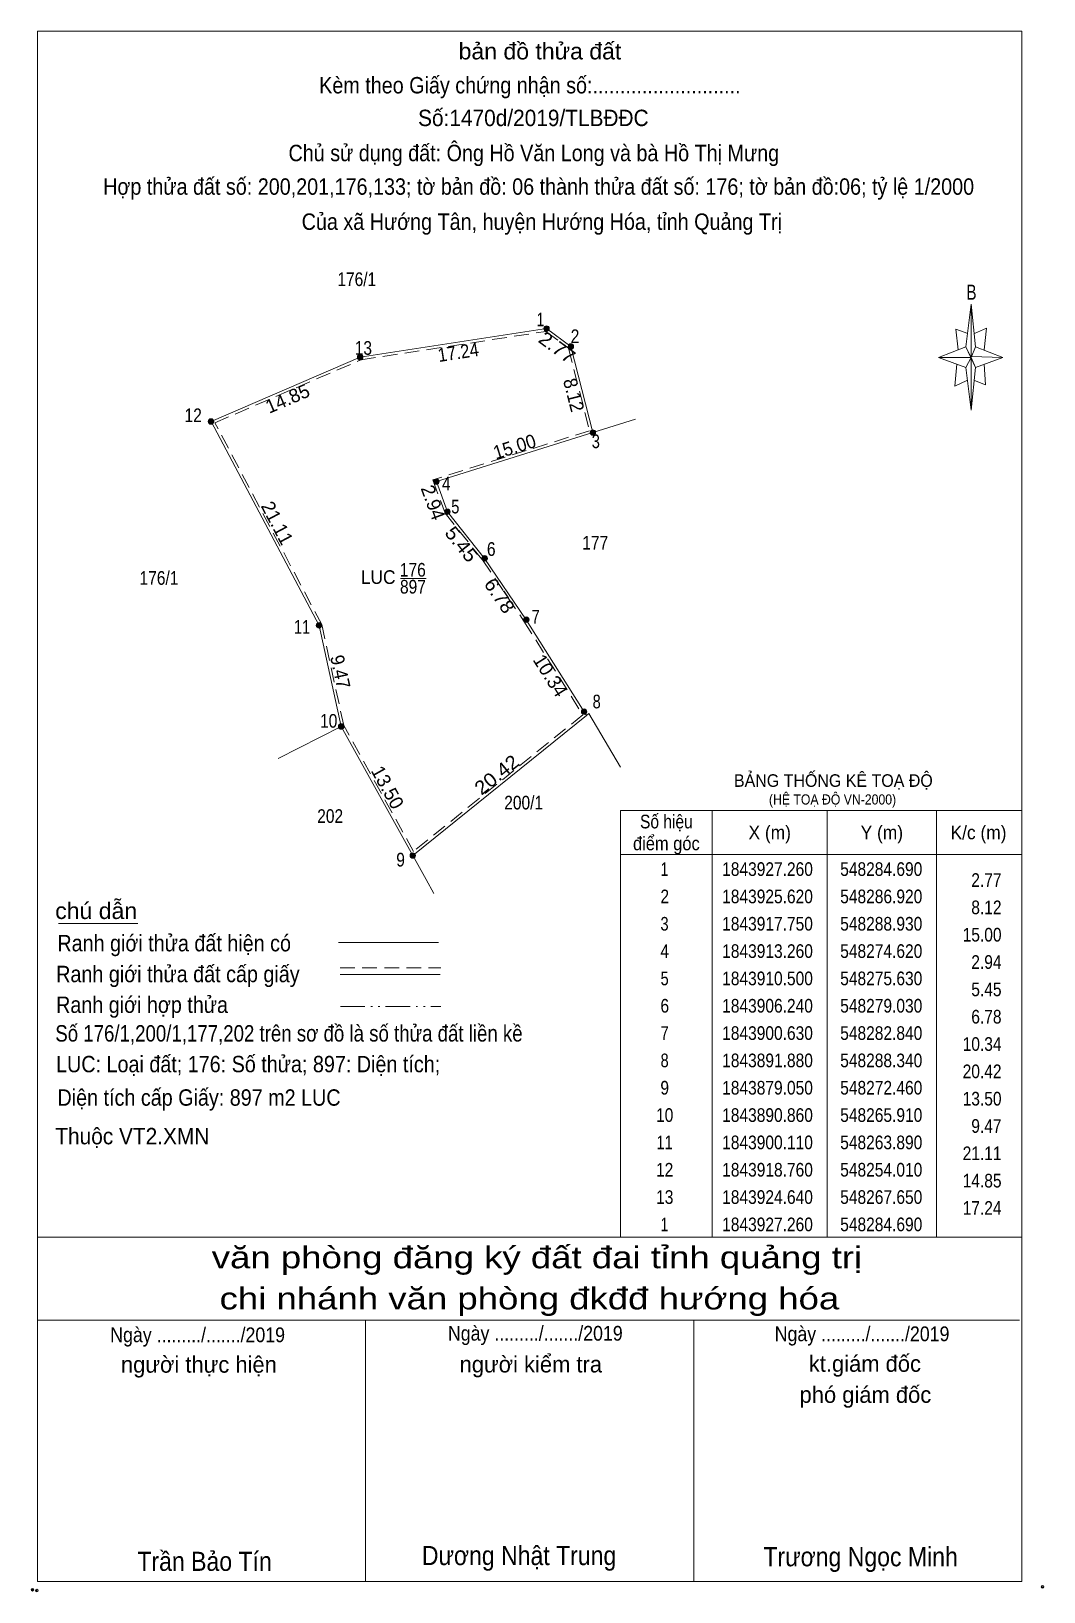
# Model space of a CAD drawing. Header units: metres. Extents: x 548238 to 548701, y 1843866 to 1844350.
# Drawn here: x 548494.3 to 548586.9, y 1843869.7 to 1844012.5 of the extents above; entities that cross this region are included whole.
import ezdxf
from ezdxf.enums import TextEntityAlignment as Align

# ---------------------------------------------------------------- set-up
doc = ezdxf.new("R2010")
doc.units = ezdxf.units.M
doc.header["$LTSCALE"] = 0.45
doc.header["$PDMODE"] = 32
doc.header["$PDSIZE"] = 0.225
doc.linetypes.add('DASH_DOUBLE_DOT', pattern=[9.2, 5, -1.2, 0.3, -1.2, 0.3, -1.2])
doc.linetypes.add('MEDIUM_DASHED', pattern=[4.5, 3, -1.5])
for name, color, linetype, lineweight in [('1', 7, 'MEDIUM_DASHED', 13), ('10', 7, 'Continuous', 13), ('13', 7, 'Continuous', 13), ('17', 7, 'Continuous', 13), ('5', 7, 'Continuous', 13), ('6', 7, 'Continuous', 13), ('63', 7, 'Continuous', 13)]:
    doc.layers.add(name, color=color, linetype=linetype, lineweight=lineweight)

msp = doc.modelspace()

# ---------------------------------------------------------------- hatches: boundary and pattern name
at = {"layer": '5'}
for points in [[(548541.63, 1843985.27, 1), (548541.13, 1843985.27, 1)], [(548524.59, 1843982.65, 1), (548524.09, 1843982.65, 1)], [(548543.86, 1843983.63, 1), (548543.36, 1843983.63, 1)], [(548510.95, 1843976.77, 1), (548510.45, 1843976.77, 1)], [(548545.87, 1843975.76, 1), (548545.37, 1843975.76, 1)], [(548531.56, 1843971.27, 1), (548531.06, 1843971.27, 1)], [(548532.57, 1843968.51, 1), (548532.07, 1843968.51, 1)], [(548535.97, 1843964.25, 1), (548535.47, 1843964.25, 1)], [(548520.83, 1843958.12, 1), (548520.33, 1843958.12, 1)], [(548539.78, 1843958.64, 1), (548539.28, 1843958.64, 1)], [(548545.07, 1843950.22, 1), (548544.57, 1843950.22, 1)], [(548522.85, 1843948.87, 1), (548522.35, 1843948.87, 1)], [(548529.4, 1843937.06, 1), (548528.9, 1843937.06, 1)]]:
    msp.add_hatch(color=256, dxfattribs=at).paths.add_polyline_path(points)

# ---------------------------------------------------------------- linework, layer by layer
at = {"layer": '1'}
msp.add_lwpolyline([(548541.32, 1843985.01), (548543.39, 1843983.48), (548545.32, 1843975.93), (548530.99, 1843971.43), (548532.1, 1843968.39), (548535.52, 1843964.1), (548539.32, 1843958.5), (548544.7, 1843949.94), (548529.22, 1843937.44), (548522.84, 1843948.96), (548520.82, 1843958.21), (548511.05, 1843976.65), (548524.41, 1843982.41)], close=True, dxfattribs=at)
at = {"layer": '10'}
for p, q in [((548524.34, 1843982.65), (548510.7, 1843976.77)), ((548545.62, 1843975.76), (548543.61, 1843983.63)), ((548545.63, 1843975.75), (548549.53, 1843976.97)), ((548520.58, 1843958.12), (548510.7, 1843976.77)), ((548531.31, 1843971.27), (548545.62, 1843975.76)), ((548532.32, 1843968.51), (548531.31, 1843971.27)), ((548532.32, 1843968.51), (548535.72, 1843964.25)), ((548539.53, 1843958.64), (548535.72, 1843964.25)), ((548522.6, 1843948.87), (548520.58, 1843958.12)), ((548529.15, 1843937.06), (548545.03, 1843949.89)), ((548548.15, 1843945.15), (548545.24, 1843950.06)), ((548522.6, 1843948.87), (548516.83, 1843945.95)), ((548530.36, 1843934.88), (548531.08, 1843933.58))]:
    msp.add_line(p, q, dxfattribs=at)
for points in [[(548524.34, 1843982.65), (548541.38, 1843985.27), (548543.61, 1843983.63)], [(548539.53, 1843958.64), (548545.03, 1843949.89), (548545.24, 1843950.06)], [(548522.6, 1843948.87), (548529.15, 1843937.06), (548530.36, 1843934.88)]]:
    msp.add_lwpolyline(points, dxfattribs=at)
at = {"layer": '13'}
msp.add_line((548528.04, 1843962.41), (548530.36, 1843962.41), dxfattribs=at)
at = {"layer": '17'}
msp.add_line((548496.76, 1843930.85), (548504, 1843930.85), dxfattribs=at)
at = {"layer": '5'}
for p, q in [((548579.71, 1843983.61), (548580.21, 1843987.51)), ((548579.71, 1843981.71), (548577.21, 1843982.61)), ((548580.61, 1843983.61), (548583.11, 1843982.61)), ((548580.61, 1843981.71), (548580.21, 1843977.81)), ((548581.41, 1843982.01), (548581.51, 1843980.11)), ((548581.51, 1843980.11), (548580.51, 1843980.51)), ((548494.84, 1843902.17), (548584.84, 1843902.17)), ((548494.84, 1843894.57), (548584.64, 1843894.57)), ((548494.84, 1843894.57), (548584.64, 1843894.57)), ((548494.84, 1843894.57), (548584.64, 1843894.57)), ((548524.84, 1843870.67), (548524.84, 1843894.57)), ((548554.84, 1843870.67), (548554.84, 1843894.57))]:
    msp.add_line(p, q, dxfattribs=at)
for points in [[(548494.84, 1844012.47), (548584.84, 1844012.47), (548584.84, 1843870.67), (548494.84, 1843870.67)], [(548580.21, 1843987.51), (548580.61, 1843983.61), (548580.21, 1843982.61)], [(548580.21, 1843982.61), (548577.21, 1843982.61), (548579.71, 1843983.61), (548580.61, 1843981.71), (548583.11, 1843982.61), (548580.21, 1843982.71)], [(548580.21, 1843982.61), (548580.21, 1843977.81), (548579.71, 1843981.71)]]:
    msp.add_lwpolyline(points, close=True, dxfattribs=at)
for points in [[(548579.91, 1843984.81), (548578.81, 1843985.21), (548579.01, 1843983.31)], [(548580.51, 1843984.81), (548581.61, 1843985.31), (548581.41, 1843983.31)], [(548580.21, 1843982.61), (548579.71, 1843983.61), (548577.21, 1843982.61)], [(548580.21, 1843982.61), (548580.61, 1843981.71), (548583.11, 1843982.61)], [(548578.91, 1843982.01), (548578.71, 1843980.01), (548579.81, 1843980.51)], [(548584.84, 1843870.67), (548494.84, 1843870.67), (548494.84, 1843894.57)]]:
    msp.add_lwpolyline(points, dxfattribs=at)
for centre in [(548541.38, 1843985.27), (548524.34, 1843982.65), (548543.61, 1843983.63), (548510.7, 1843976.77), (548545.62, 1843975.76), (548531.31, 1843971.27), (548532.32, 1843968.51), (548535.72, 1843964.25), (548520.58, 1843958.12), (548539.53, 1843958.64), (548544.82, 1843950.22), (548522.6, 1843948.87), (548529.15, 1843937.06)]:
    msp.add_circle(centre, 0.25, dxfattribs=at)
for p in [(548494.37, 1843869.9), (548494.77, 1843869.83)]:
    msp.add_point(p, dxfattribs=at)
at = {"layer": '6'}
for p, q in [((548522.36, 1843929.11), (548531.5, 1843929.11)), ((548522.5, 1843926.18), (548531.64, 1843926.18))]:
    msp.add_line(p, q, dxfattribs=at)
at = {"layer": '6', "linetype": 'MEDIUM_DASHED'}
msp.add_line((548522.5, 1843926.8), (548531.7, 1843926.8), dxfattribs=at)
at = {"layer": '6'}
msp.add_point((548586.74, 1843870.17), dxfattribs=at)
at = {"layer": '63'}
for p, q in [((548556.54, 1843941.17), (548556.54, 1843902.17)), ((548567.04, 1843941.17), (548567.04, 1843902.17)), ((548577.04, 1843941.17), (548577.04, 1843902.17)), ((548548.14, 1843937.17), (548584.84, 1843937.17))]:
    msp.add_line(p, q, dxfattribs=at)
at = {"layer": '63', "linetype": 'DASH_DOUBLE_DOT'}
msp.add_line((548522.53, 1843923.26), (548531.73, 1843923.26), dxfattribs=at)
at = {"layer": '63'}
msp.add_lwpolyline([(548548.14, 1843941.17), (548584.84, 1843941.17), (548584.84, 1843902.17), (548548.14, 1843902.17)], close=True, dxfattribs=at)

# ---------------------------------------------------------------- texts
at = {"layer": '1', "width": 0.85}
msp.add_text('897', height=1.25, dxfattribs=at).set_placement((548529.165, 1843961.03), align=Align.CENTER)
at = {"layer": '1'}
for s, height, width, p in [('BẢNG THỐNG KÊ TOẠ ĐỘ ', 1.15, 0.95, (548558.52, 1843943.35)), ('(HỆ TOẠ ĐỘ VN-2000)', 0.93, 0.9, (548561.72, 1843941.73))]:
    msp.add_text(s, height=height, dxfattribs=dict(at, width=width)).set_placement(p)
at = {"layer": '13'}
for s, width, p in [('176/1', 0.85, (548524.03, 1843989.16)), ('177', 0.85, (548545.835, 1843965.05)), ('176/1', 0.85, (548505.94, 1843961.83)), ('LUC', 0.95, (548525.985, 1843961.91)), ('176', 0.85, (548529.155, 1843962.58)), ('202', 0.85, (548521.595, 1843940.05)), ('200/1', 0.85, (548539.29, 1843941.28))]:
    msp.add_text(s, height=1.25, dxfattribs=dict(at, width=width)).set_placement(p, align=Align.CENTER)
at = {"layer": '5'}
for s, height, width, p in [('bản đồ thửa đất', 1.5, 1.05, (548540.78, 1844009.89)), ('Kèm theo Giấy chứng nhận số:...........................', 1.5, 0.9, (548539.86, 1844006.78)), ('Số:1470d/2019/TLBĐĐC', 1.5, 0.95, (548540.175, 1844003.79)), ('Chủ sử dụng đất: Ông Hồ Văn Long và bà Hồ Thị Mưng', 1.5, 0.9, (548540.22, 1844000.58)), ('Hợp thửa đất số: 200,201,176,133; tờ bản đồ: 06 thành thửa đất số: 176; tờ bản đồ:06; tỷ lệ 1/2000', 1.5, 0.9, (548540.66, 1843997.51)), ('Của xã Hướng Tân, huyện Hướng Hóa, tỉnh Quảng Trị', 1.5, 0.9, (548540.95, 1843994.3)), ('B', 1.378, 0.75, (548580.24, 1843987.91)), ('văn phòng đăng ký đất đai tỉnh quảng trị', 2, 1.25, (548540.505, 1843899.31)), ('chi nhánh văn phòng đkđđ hướng hóa', 2, 1.25, (548539.815, 1843895.55)), ('Ngày ........./......./2019', 1.35, 0.9, (548540.355, 1843892.69)), ('Ngày ........./......./2019', 1.35, 0.9, (548570.235, 1843892.64)), ('Ngày ........./......./2019', 1.35, 0.9, (548509.475, 1843892.55)), ('Trần Bảo Tín', 1.75, 0.9, (548510.11, 1843871.63)), ('Dương Nhật Trung', 1.75, 0.9, (548538.87, 1843872.16)), ('Trương Ngọc Minh', 1.75, 0.9, (548570.105, 1843872.05))]:
    msp.add_text(s, height=height, dxfattribs=dict(at, width=width)).set_placement(p, align=Align.CENTER)
for s, p in [('người thực hiện', (548509.59, 1843889.76)), ('người kiểm tra', (548539.945, 1843889.78)), ('kt.giám đốc', (548570.495, 1843889.84)), ('phó giám đốc', (548570.54, 1843887))]:
    msp.add_text(s, height=1.5, dxfattribs=at).set_placement(p, align=Align.CENTER)
at = {"layer": '6'}
for s, width, p in [('chú dẫn', 1.05, (548496.45, 1843931.26)), ('Ranh giới thửa đất hiện có ', 0.9, (548496.65, 1843928.3)), ('Ranh giới thửa đất cấp giấy', 0.9, (548496.54, 1843925.48)), ('Ranh giới hợp thửa', 0.9, (548496.53, 1843922.67)), ('Số 176/1,200/1,177,202 trên sơ đồ là số thửa đất liền kề', 0.85, (548496.46, 1843920.05)), ('LUC: Loại đất; 176: Số thửa; 897: Diện tích;', 0.9, (548496.53, 1843917.24)), ('Diện tích cấp Giấy: 897 m2 LUC', 0.9, (548496.66, 1843914.18)), ('Thuộc VT2.XMN', 0.95, (548496.46, 1843910.65))]:
    msp.add_text(s, height=1.5, dxfattribs=dict(at, width=width)).set_placement(p)
at = {"layer": '63'}
for s, width, p in [(' 1', 0.75, (548541.18, 1843985.48)), (' 13', 0.85, (548525.42, 1843982.87)), (' 2', 0.85, (548544.38, 1843983.94)), (' 12', 0.85, (548509.86, 1843976.71)), (' 3', 0.8, (548546.26, 1843974.33)), (' 4', 0.85, (548532.61, 1843970.46)), (' 5', 0.8, (548533.41, 1843968.36)), (' 6', 0.85, (548536.72, 1843964.48)), (' 11', 0.8, (548519.77, 1843957.36)), (' 7', 0.8, (548540.76, 1843958.29)), (' 8', 0.8, (548546.34, 1843950.53)), (' 10', 0.85, (548522.25, 1843948.76)), (' 9', 0.85, (548528.43, 1843936.06)), ('2.77', 0.85, (548582.99, 1843934.2)), ('8.12', 0.85, (548582.99, 1843931.7)), ('15.00', 0.85, (548582.99, 1843929.2)), ('2.94', 0.85, (548582.99, 1843926.7)), ('5.45', 0.85, (548582.99, 1843924.2)), ('6.78', 0.85, (548582.99, 1843921.7)), ('10.34', 0.85, (548582.99, 1843919.2)), ('20.42', 0.85, (548582.99, 1843916.7)), ('13.50', 0.85, (548582.99, 1843914.2)), ('9.47', 0.85, (548582.99, 1843911.7)), ('21.11', 0.85, (548582.99, 1843909.2)), ('14.85', 0.85, (548582.99, 1843906.7)), ('17.24', 0.85, (548582.99, 1843904.2))]:
    msp.add_text(s, height=1.25, dxfattribs=dict(at, width=width)).set_placement(p, align=Align.RIGHT)
for s, rotation, width, p in [('2.77', 323.668, 1.1, (548541.9747, 1843983.0381)), ('17.24', 8.741, 0.9, (548533.4, 1843982.4906)), ('8.12', 284.327, 0.95, (548543.2657, 1843979.0397)), ('15.00', 17.42, 0.95, (548538.6429, 1843973.8734)), ('5.45', 308.594, 1.1, (548533.1094, 1843965.1549)), ('6.78', 304.182, 1.05, (548536.5645, 1843960.4861)), ('9.47', 282.319, 0.95, (548521.9136, 1843953.7383)), ('20.42', 38.936, 1.1, (548537.2172, 1843943.972))]:
    msp.add_text(s, height=1.25, rotation=rotation, dxfattribs=dict(at, width=width)).set_placement(p, align=Align.CENTER)
for s, rotation, p in [('14.85', 23.32, (548517.9426, 1843978.2959)), ('2.94', 290.1, (548530.4118, 1843969.1448)), ('21.11', 297.913, (548516.2007, 1843967.1976)), ('10.34', 302.152, (548541.1938, 1843953.2026)), ('13.50', 299.013, (548526.2965, 1843943.0031))]:
    msp.add_text(s, height=1.25, rotation=rotation, dxfattribs=at).set_placement(p, align=Align.CENTER)
for s, width, p in [('Số hiệu', 0.85, (548552.34, 1843939.55)), ('X (m)', 0.95, (548561.79, 1843938.55)), ('Y (m)', 0.95, (548572.045, 1843938.55)), ('K/c (m)', 0.95, (548580.885, 1843938.55)), ('điểm góc', 0.9, (548552.34, 1843937.55)), (' 1', 0.75, (548551.99, 1843935.2)), ('1843927.260', 0.85, (548561.59, 1843935.2)), ('548284.690', 0.85, (548571.99, 1843935.2)), (' 2', 0.85, (548551.995, 1843932.7)), ('1843925.620', 0.85, (548561.59, 1843932.7)), ('548286.920', 0.85, (548571.99, 1843932.7)), (' 3', 0.8, (548551.985, 1843930.2)), ('1843917.750', 0.85, (548561.59, 1843930.2)), ('548288.930', 0.85, (548571.99, 1843930.2)), (' 4', 0.85, (548551.99, 1843927.7)), ('1843913.260', 0.85, (548561.59, 1843927.7)), ('548274.620', 0.85, (548571.99, 1843927.7)), (' 5', 0.8, (548551.995, 1843925.2)), ('1843910.500', 0.85, (548561.59, 1843925.2)), ('548275.630', 0.85, (548571.99, 1843925.2)), (' 6', 0.85, (548551.995, 1843922.7)), ('1843906.240', 0.85, (548561.59, 1843922.7)), ('548279.030', 0.85, (548571.99, 1843922.7)), (' 7', 0.8, (548551.995, 1843920.2)), ('1843900.630', 0.85, (548561.59, 1843920.2)), ('548282.840', 0.85, (548571.99, 1843920.2)), (' 8', 0.8, (548551.995, 1843917.7)), ('1843891.880', 0.85, (548561.59, 1843917.7)), ('548288.340', 0.85, (548571.99, 1843917.7)), (' 9', 0.85, (548551.99, 1843915.2)), ('1843879.050', 0.85, (548561.59, 1843915.2)), ('548272.460', 0.85, (548571.99, 1843915.2)), (' 10', 0.85, (548551.99, 1843912.7)), ('1843890.860', 0.85, (548561.59, 1843912.7)), ('548265.910', 0.85, (548571.99, 1843912.7)), (' 11', 0.8, (548551.99, 1843910.2)), ('1843900.110', 0.85, (548561.59, 1843910.2)), ('548263.890', 0.85, (548571.99, 1843910.2)), (' 12', 0.85, (548551.985, 1843907.7)), ('1843918.760', 0.85, (548561.59, 1843907.7)), ('548254.010', 0.85, (548571.99, 1843907.7)), (' 13', 0.85, (548551.995, 1843905.2)), ('1843924.640', 0.85, (548561.59, 1843905.2)), ('548267.650', 0.85, (548571.99, 1843905.2)), (' 1', 0.75, (548551.99, 1843902.7)), ('1843927.260', 0.85, (548561.59, 1843902.7)), ('548284.690', 0.85, (548571.99, 1843902.7))]:
    msp.add_text(s, height=1.25, dxfattribs=dict(at, width=width)).set_placement(p, align=Align.CENTER)

doc.saveas('drawing.dxf')
